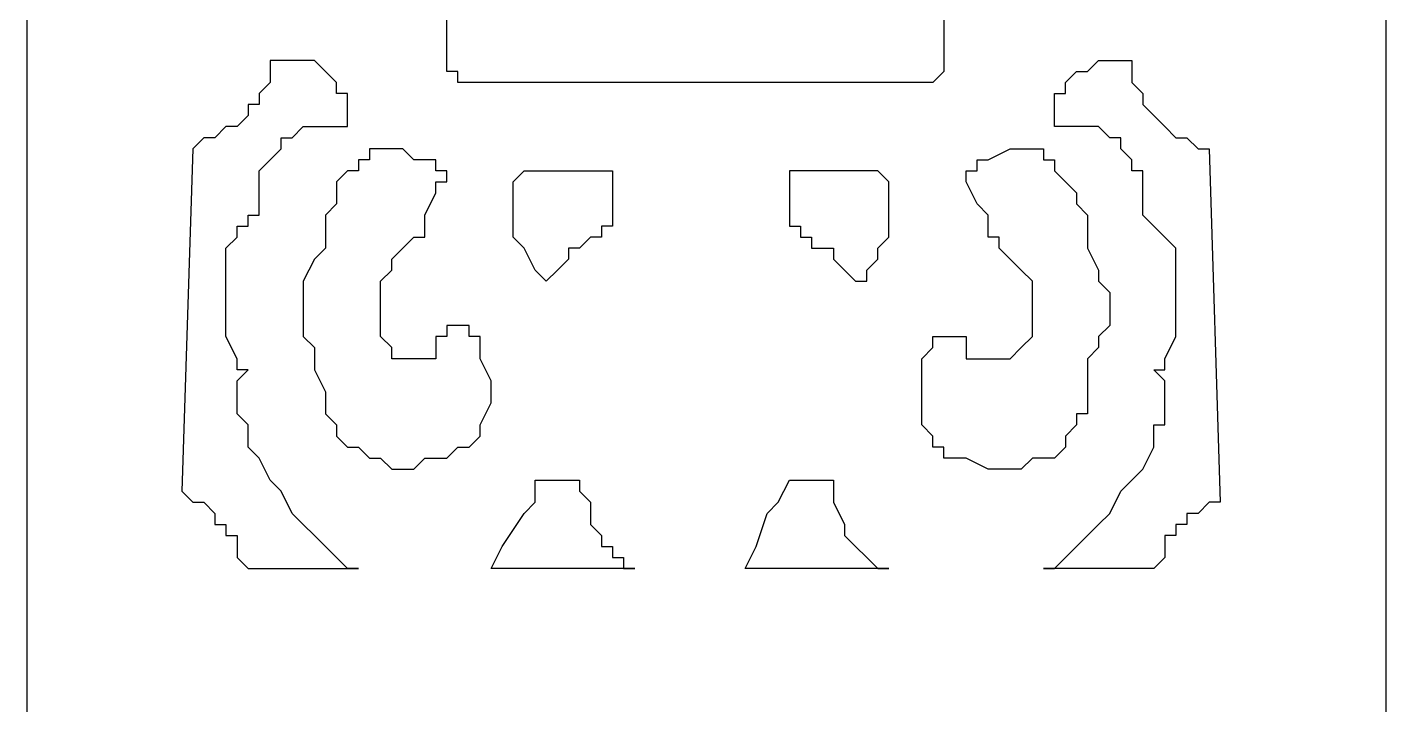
# Model space of a CAD drawing. Extents: x -66030 to 95157, y -13132 to 45879.
# Drawn here: x 15720 to 16200.4, y 33660.5 to 33900 of the extents above; entities that cross this region are included whole.
import ezdxf

# ---------------------------------------------------------------- set-up
doc = ezdxf.new("R2010")
doc.units = 0
doc.header["$LTSCALE"] = 100
doc.header["$MEASUREMENT"] = 0
doc.layers.add('3', color=11, linetype='CONTINUOUS')

msp = doc.modelspace()

# ---------------------------------------------------------------- linework, layer by layer
at = {"layer": '3'}
for points in [[(15719.99, 34591.39), (16200.43, 34591.39), (16200.43, 32345.46), (15719.99, 32345.46), (15719.99, 34591.39)], [(15719.99, 34591.39), (16200.43, 34591.39), (16200.43, 32345.46), (15719.99, 32345.46), (15719.99, 34591.39)], [(15872.33, 33907.84), (16040.28, 33903.94), (16040.28, 33903.94), (16044.19, 33903.94), (16044.19, 33903.94), (16044.19, 33900.03), (16044.19, 33888.31), (16044.19, 33884.41), (16044.19, 33884.41), (16040.28, 33880.5), (16040.28, 33880.5), (15872.33, 33880.5), (15872.33, 33884.41), (15868.42, 33884.41), (15868.42, 33884.41), (15868.42, 33888.31), (15868.42, 33900.03), (15868.42, 33903.94), (15868.42, 33903.94), (15872.33, 33903.94), (15872.33, 33907.84)], [(15872.33, 33907.84), (16040.28, 33903.94), (16040.28, 33903.94), (16044.19, 33903.94), (16044.19, 33903.94), (16044.19, 33900.03), (16044.19, 33888.31), (16044.19, 33884.41), (16044.19, 33884.41), (16040.28, 33880.5), (16040.28, 33880.5), (15872.33, 33880.5), (15872.33, 33884.41), (15868.42, 33884.41), (15868.42, 33884.41), (15868.42, 33888.31), (15868.42, 33900.03), (15868.42, 33903.94), (15868.42, 33903.94), (15872.33, 33903.94), (15872.33, 33907.84)], [(15805.93, 33888.31), (15805.93, 33888.31), (15805.93, 33884.41), (15805.93, 33880.5), (15802.02, 33876.6), (15802.02, 33872.69), (15798.11, 33872.69), (15798.11, 33868.78), (15794.21, 33864.88), (15790.3, 33864.88), (15786.4, 33860.97), (15782.49, 33860.97), (15778.58, 33857.07), (15774.68, 33735.98), (15778.58, 33732.08), (15782.49, 33732.08), (15786.4, 33728.17), (15786.4, 33724.26), (15790.3, 33724.26), (15790.3, 33720.36), (15794.21, 33720.36), (15794.21, 33716.45), (15794.21, 33712.55), (15794.21, 33712.55), (15798.11, 33708.64), (15837.17, 33708.64), (15833.27, 33708.64), (15829.36, 33712.55), (15825.46, 33716.45), (15821.55, 33720.36), (15817.64, 33724.26), (15813.74, 33728.17), (15809.83, 33735.98), (15805.93, 33739.89), (15802.02, 33747.7), (15798.11, 33751.61), (15798.11, 33759.42), (15794.21, 33763.32), (15794.21, 33763.32), (15794.21, 33767.23), (15794.21, 33771.14), (15794.21, 33775.04), (15798.11, 33778.95), (15794.21, 33778.95), (15794.21, 33782.85), (15790.3, 33790.67), (15790.3, 33794.57), (15790.3, 33798.48), (15790.3, 33802.38), (15790.3, 33806.29), (15790.3, 33810.2), (15790.3, 33818.01), (15790.3, 33821.91), (15794.21, 33825.82), (15794.21, 33829.73), (15798.11, 33829.73), (15798.11, 33833.63), (15802.02, 33833.63), (15802.02, 33833.63), (15802.02, 33841.44), (15802.02, 33845.35), (15802.02, 33849.26), (15805.93, 33853.16), (15805.93, 33853.16), (15809.83, 33857.07), (15809.83, 33860.97), (15813.74, 33860.97), (15817.64, 33864.88), (15821.55, 33864.88), (15825.46, 33864.88), (15833.27, 33864.88), (15833.27, 33868.78), (15833.27, 33872.69), (15833.27, 33872.69), (15833.27, 33876.6), (15829.36, 33876.6), (15829.36, 33880.5), (15829.36, 33880.5), (15825.46, 33884.41), (15825.46, 33884.41), (15821.55, 33888.31), (15817.64, 33888.31), (15813.74, 33888.31), (15813.74, 33888.31), (15809.83, 33888.31), (15805.93, 33888.31)], [(15805.93, 33888.31), (15805.93, 33888.31), (15805.93, 33884.41), (15805.93, 33880.5), (15802.02, 33876.6), (15802.02, 33872.69), (15798.11, 33872.69), (15798.11, 33868.78), (15794.21, 33864.88), (15790.3, 33864.88), (15786.4, 33860.97), (15782.49, 33860.97), (15778.58, 33857.07), (15774.68, 33735.98), (15778.58, 33732.08), (15782.49, 33732.08), (15786.4, 33728.17), (15786.4, 33724.26), (15790.3, 33724.26), (15790.3, 33720.36), (15794.21, 33720.36), (15794.21, 33716.45), (15794.21, 33712.55), (15794.21, 33712.55), (15798.11, 33708.64), (15837.17, 33708.64), (15833.27, 33708.64), (15829.36, 33712.55), (15825.46, 33716.45), (15821.55, 33720.36), (15817.64, 33724.26), (15813.74, 33728.17), (15809.83, 33735.98), (15805.93, 33739.89), (15802.02, 33747.7), (15798.11, 33751.61), (15798.11, 33759.42), (15794.21, 33763.32), (15794.21, 33763.32), (15794.21, 33767.23), (15794.21, 33771.14), (15794.21, 33775.04), (15798.11, 33778.95), (15794.21, 33778.95), (15794.21, 33782.85), (15790.3, 33790.67), (15790.3, 33794.57), (15790.3, 33798.48), (15790.3, 33802.38), (15790.3, 33806.29), (15790.3, 33810.2), (15790.3, 33818.01), (15790.3, 33821.91), (15794.21, 33825.82), (15794.21, 33829.73), (15798.11, 33829.73), (15798.11, 33833.63), (15802.02, 33833.63), (15802.02, 33833.63), (15802.02, 33841.44), (15802.02, 33845.35), (15802.02, 33849.26), (15805.93, 33853.16), (15805.93, 33853.16), (15809.83, 33857.07), (15809.83, 33860.97), (15813.74, 33860.97), (15817.64, 33864.88), (15821.55, 33864.88), (15825.46, 33864.88), (15833.27, 33864.88), (15833.27, 33868.78), (15833.27, 33872.69), (15833.27, 33872.69), (15833.27, 33876.6), (15829.36, 33876.6), (15829.36, 33880.5), (15829.36, 33880.5), (15825.46, 33884.41), (15825.46, 33884.41), (15821.55, 33888.31), (15817.64, 33888.31), (15813.74, 33888.31), (15813.74, 33888.31), (15809.83, 33888.31), (15805.93, 33888.31)], [(16110.59, 33888.31), (16110.59, 33888.31), (16110.59, 33884.41), (16110.59, 33880.5), (16114.5, 33876.6), (16114.5, 33872.69), (16118.4, 33868.78), (16118.4, 33868.78), (16122.31, 33864.88), (16126.22, 33860.97), (16130.12, 33860.97), (16134.03, 33857.07), (16137.93, 33857.07), (16141.84, 33732.08), (16137.93, 33732.08), (16134.03, 33728.17), (16130.12, 33728.17), (16130.12, 33724.26), (16126.22, 33724.26), (16126.22, 33720.36), (16122.31, 33720.36), (16122.31, 33716.45), (16122.31, 33712.55), (16118.4, 33708.64), (16118.4, 33708.64), (16079.34, 33708.64), (16083.25, 33708.64), (16087.16, 33712.55), (16091.06, 33716.45), (16094.97, 33720.36), (16098.87, 33724.26), (16102.78, 33728.17), (16106.69, 33735.98), (16110.59, 33739.89), (16114.5, 33743.79), (16118.4, 33751.61), (16118.4, 33759.42), (16122.31, 33759.42), (16122.31, 33763.32), (16122.31, 33767.23), (16122.31, 33771.14), (16122.31, 33775.04), (16118.4, 33778.95), (16122.31, 33778.95), (16122.31, 33782.85), (16126.22, 33790.67), (16126.22, 33794.57), (16126.22, 33798.48), (16126.22, 33802.38), (16126.22, 33806.29), (16126.22, 33810.2), (16126.22, 33814.1), (16126.22, 33821.91), (16122.31, 33825.82), (16118.4, 33829.73), (16118.4, 33829.73), (16114.5, 33833.63), (16114.5, 33833.63), (16114.5, 33837.54), (16114.5, 33845.35), (16114.5, 33849.26), (16110.59, 33849.26), (16110.59, 33853.16), (16106.69, 33857.07), (16106.69, 33860.97), (16102.78, 33860.97), (16098.87, 33864.88), (16094.97, 33864.88), (16091.06, 33864.88), (16083.25, 33864.88), (16083.25, 33868.78), (16083.25, 33868.78), (16083.25, 33872.69), (16083.25, 33876.6), (16087.16, 33876.6), (16087.16, 33880.5), (16087.16, 33880.5), (16091.06, 33884.41), (16091.06, 33884.41), (16094.97, 33884.41), (16098.87, 33888.31), (16102.78, 33888.31), (16102.78, 33888.31), (16106.69, 33888.31), (16110.59, 33888.31)], [(16110.59, 33888.31), (16110.59, 33888.31), (16110.59, 33884.41), (16110.59, 33880.5), (16114.5, 33876.6), (16114.5, 33872.69), (16118.4, 33868.78), (16118.4, 33868.78), (16122.31, 33864.88), (16126.22, 33860.97), (16130.12, 33860.97), (16134.03, 33857.07), (16137.93, 33857.07), (16141.84, 33732.08), (16137.93, 33732.08), (16134.03, 33728.17), (16130.12, 33728.17), (16130.12, 33724.26), (16126.22, 33724.26), (16126.22, 33720.36), (16122.31, 33720.36), (16122.31, 33716.45), (16122.31, 33712.55), (16118.4, 33708.64), (16118.4, 33708.64), (16079.34, 33708.64), (16083.25, 33708.64), (16087.16, 33712.55), (16091.06, 33716.45), (16094.97, 33720.36), (16098.87, 33724.26), (16102.78, 33728.17), (16106.69, 33735.98), (16110.59, 33739.89), (16114.5, 33743.79), (16118.4, 33751.61), (16118.4, 33759.42), (16122.31, 33759.42), (16122.31, 33763.32), (16122.31, 33767.23), (16122.31, 33771.14), (16122.31, 33775.04), (16118.4, 33778.95), (16122.31, 33778.95), (16122.31, 33782.85), (16126.22, 33790.67), (16126.22, 33794.57), (16126.22, 33798.48), (16126.22, 33802.38), (16126.22, 33806.29), (16126.22, 33810.2), (16126.22, 33814.1), (16126.22, 33821.91), (16122.31, 33825.82), (16118.4, 33829.73), (16118.4, 33829.73), (16114.5, 33833.63), (16114.5, 33833.63), (16114.5, 33837.54), (16114.5, 33845.35), (16114.5, 33849.26), (16110.59, 33849.26), (16110.59, 33853.16), (16106.69, 33857.07), (16106.69, 33860.97), (16102.78, 33860.97), (16098.87, 33864.88), (16094.97, 33864.88), (16091.06, 33864.88), (16083.25, 33864.88), (16083.25, 33868.78), (16083.25, 33868.78), (16083.25, 33872.69), (16083.25, 33876.6), (16087.16, 33876.6), (16087.16, 33880.5), (16087.16, 33880.5), (16091.06, 33884.41), (16091.06, 33884.41), (16094.97, 33884.41), (16098.87, 33888.31), (16102.78, 33888.31), (16102.78, 33888.31), (16106.69, 33888.31), (16110.59, 33888.31)], [(15841.08, 33853.16), (15837.17, 33853.16), (15837.17, 33849.26), (15833.27, 33849.26), (15829.36, 33845.35), (15829.36, 33837.54), (15825.46, 33833.63), (15825.46, 33833.63), (15825.46, 33829.73), (15825.46, 33825.82), (15825.46, 33825.82), (15825.46, 33821.91), (15821.55, 33818.01), (15817.64, 33810.2), (15817.64, 33810.2), (15817.64, 33806.29), (15817.64, 33802.38), (15817.64, 33798.48), (15817.64, 33794.57), (15817.64, 33790.67), (15821.55, 33786.76), (15821.55, 33786.76), (15821.55, 33778.95), (15825.46, 33771.14), (15825.46, 33767.23), (15825.46, 33763.32), (15829.36, 33759.42), (15829.36, 33755.51), (15833.27, 33751.61), (15837.17, 33751.61), (15841.08, 33747.7), (15844.99, 33747.7), (15848.89, 33743.79), (15852.8, 33743.79), (15856.7, 33743.79), (15860.61, 33747.7), (15864.52, 33747.7), (15868.42, 33747.7), (15872.33, 33751.61), (15876.23, 33751.61), (15876.23, 33751.61), (15880.14, 33755.51), (15880.14, 33755.51), (15880.14, 33759.42), (15884.05, 33767.23), (15884.05, 33771.14), (15884.05, 33775.04), (15880.14, 33782.85), (15880.14, 33786.76), (15880.14, 33786.76), (15880.14, 33790.67), (15876.23, 33790.67), (15876.23, 33790.67), (15876.23, 33794.57), (15872.33, 33794.57), (15872.33, 33794.57), (15868.42, 33794.57), (15868.42, 33790.67), (15868.42, 33790.67), (15868.42, 33790.67), (15864.52, 33790.67), (15864.52, 33786.76), (15864.52, 33782.85), (15864.52, 33782.85), (15864.52, 33782.85), (15860.61, 33782.85), (15856.7, 33782.85), (15852.8, 33782.85), (15852.8, 33782.85), (15848.89, 33782.85), (15848.89, 33786.76), (15848.89, 33786.76), (15844.99, 33790.67), (15844.99, 33790.67), (15844.99, 33794.57), (15844.99, 33794.57), (15844.99, 33798.48), (15844.99, 33802.38), (15844.99, 33806.29), (15844.99, 33810.2), (15848.89, 33814.1), (15848.89, 33818.01), (15852.8, 33821.91), (15852.8, 33821.91), (15856.7, 33825.82), (15860.61, 33825.82), (15860.61, 33833.63), (15864.52, 33841.44), (15864.52, 33845.35), (15868.42, 33845.35), (15868.42, 33849.26), (15864.52, 33849.26), (15864.52, 33849.26), (15864.52, 33853.16), (15860.61, 33853.16), (15856.7, 33853.16), (15852.8, 33857.07), (15852.8, 33857.07), (15848.89, 33857.07), (15844.99, 33857.07), (15844.99, 33857.07), (15841.08, 33857.07), (15841.08, 33853.16)], [(15841.08, 33853.16), (15837.17, 33853.16), (15837.17, 33849.26), (15833.27, 33849.26), (15829.36, 33845.35), (15829.36, 33837.54), (15825.46, 33833.63), (15825.46, 33833.63), (15825.46, 33829.73), (15825.46, 33825.82), (15825.46, 33825.82), (15825.46, 33821.91), (15821.55, 33818.01), (15817.64, 33810.2), (15817.64, 33810.2), (15817.64, 33806.29), (15817.64, 33802.38), (15817.64, 33798.48), (15817.64, 33794.57), (15817.64, 33790.67), (15821.55, 33786.76), (15821.55, 33786.76), (15821.55, 33778.95), (15825.46, 33771.14), (15825.46, 33767.23), (15825.46, 33763.32), (15829.36, 33759.42), (15829.36, 33755.51), (15833.27, 33751.61), (15837.17, 33751.61), (15841.08, 33747.7), (15844.99, 33747.7), (15848.89, 33743.79), (15852.8, 33743.79), (15856.7, 33743.79), (15860.61, 33747.7), (15864.52, 33747.7), (15868.42, 33747.7), (15872.33, 33751.61), (15876.23, 33751.61), (15876.23, 33751.61), (15880.14, 33755.51), (15880.14, 33755.51), (15880.14, 33759.42), (15884.05, 33767.23), (15884.05, 33771.14), (15884.05, 33775.04), (15880.14, 33782.85), (15880.14, 33786.76), (15880.14, 33786.76), (15880.14, 33790.67), (15876.23, 33790.67), (15876.23, 33790.67), (15876.23, 33794.57), (15872.33, 33794.57), (15872.33, 33794.57), (15868.42, 33794.57), (15868.42, 33790.67), (15868.42, 33790.67), (15868.42, 33790.67), (15864.52, 33790.67), (15864.52, 33786.76), (15864.52, 33782.85), (15864.52, 33782.85), (15864.52, 33782.85), (15860.61, 33782.85), (15856.7, 33782.85), (15852.8, 33782.85), (15852.8, 33782.85), (15848.89, 33782.85), (15848.89, 33786.76), (15848.89, 33786.76), (15844.99, 33790.67), (15844.99, 33790.67), (15844.99, 33794.57), (15844.99, 33794.57), (15844.99, 33798.48), (15844.99, 33802.38), (15844.99, 33806.29), (15844.99, 33810.2), (15848.89, 33814.1), (15848.89, 33818.01), (15852.8, 33821.91), (15852.8, 33821.91), (15856.7, 33825.82), (15860.61, 33825.82), (15860.61, 33833.63), (15864.52, 33841.44), (15864.52, 33845.35), (15868.42, 33845.35), (15868.42, 33849.26), (15864.52, 33849.26), (15864.52, 33849.26), (15864.52, 33853.16), (15860.61, 33853.16), (15856.7, 33853.16), (15852.8, 33857.07), (15852.8, 33857.07), (15848.89, 33857.07), (15844.99, 33857.07), (15844.99, 33857.07), (15841.08, 33857.07), (15841.08, 33853.16)], [(16079.34, 33853.16), (16083.25, 33853.16), (16083.25, 33849.26), (16087.16, 33845.35), (16091.06, 33841.44), (16091.06, 33837.54), (16094.97, 33833.63), (16094.97, 33829.73), (16094.97, 33829.73), (16094.97, 33825.82), (16094.97, 33825.82), (16094.97, 33821.91), (16098.87, 33814.1), (16098.87, 33810.2), (16102.78, 33806.29), (16102.78, 33806.29), (16102.78, 33802.38), (16102.78, 33798.48), (16102.78, 33794.57), (16098.87, 33790.67), (16098.87, 33786.76), (16094.97, 33782.85), (16094.97, 33778.95), (16094.97, 33771.14), (16094.97, 33763.32), (16091.06, 33763.32), (16091.06, 33759.42), (16087.16, 33755.51), (16087.16, 33751.61), (16083.25, 33747.7), (16079.34, 33747.7), (16075.44, 33747.7), (16071.53, 33743.79), (16067.63, 33743.79), (16063.72, 33743.79), (16059.81, 33743.79), (16052, 33747.7), (16048.1, 33747.7), (16044.19, 33747.7), (16044.19, 33751.61), (16040.28, 33751.61), (16040.28, 33755.51), (16040.28, 33755.51), (16036.38, 33759.42), (16036.38, 33763.32), (16036.38, 33771.14), (16036.38, 33775.04), (16036.38, 33782.85), (16036.38, 33782.85), (16040.28, 33786.76), (16040.28, 33790.67), (16040.28, 33790.67), (16044.19, 33790.67), (16044.19, 33790.67), (16048.1, 33790.67), (16048.1, 33790.67), (16048.1, 33790.67), (16052, 33790.67), (16052, 33790.67), (16052, 33790.67), (16052, 33786.76), (16052, 33782.85), (16055.91, 33782.85), (16055.91, 33782.85), (16055.91, 33782.85), (16059.81, 33782.85), (16059.81, 33782.85), (16063.72, 33782.85), (16067.63, 33782.85), (16067.63, 33782.85), (16071.53, 33786.76), (16071.53, 33786.76), (16071.53, 33786.76), (16075.44, 33790.67), (16075.44, 33790.67), (16075.44, 33794.57), (16075.44, 33798.48), (16075.44, 33802.38), (16075.44, 33806.29), (16075.44, 33810.2), (16071.53, 33814.1), (16067.63, 33818.01), (16067.63, 33818.01), (16063.72, 33821.91), (16063.72, 33825.82), (16059.81, 33825.82), (16059.81, 33833.63), (16055.91, 33837.54), (16052, 33845.35), (16052, 33845.35), (16052, 33845.35), (16052, 33849.26), (16055.91, 33849.26), (16055.91, 33849.26), (16055.91, 33853.16), (16059.81, 33853.16), (16067.63, 33857.07), (16067.63, 33857.07), (16071.53, 33857.07), (16071.53, 33857.07), (16075.44, 33857.07), (16079.34, 33857.07), (16079.34, 33853.16)], [(16079.34, 33853.16), (16083.25, 33853.16), (16083.25, 33849.26), (16087.16, 33845.35), (16091.06, 33841.44), (16091.06, 33837.54), (16094.97, 33833.63), (16094.97, 33829.73), (16094.97, 33829.73), (16094.97, 33825.82), (16094.97, 33825.82), (16094.97, 33821.91), (16098.87, 33814.1), (16098.87, 33810.2), (16102.78, 33806.29), (16102.78, 33806.29), (16102.78, 33802.38), (16102.78, 33798.48), (16102.78, 33794.57), (16098.87, 33790.67), (16098.87, 33786.76), (16094.97, 33782.85), (16094.97, 33778.95), (16094.97, 33771.14), (16094.97, 33763.32), (16091.06, 33763.32), (16091.06, 33759.42), (16087.16, 33755.51), (16087.16, 33751.61), (16083.25, 33747.7), (16079.34, 33747.7), (16075.44, 33747.7), (16071.53, 33743.79), (16067.63, 33743.79), (16063.72, 33743.79), (16059.81, 33743.79), (16052, 33747.7), (16048.1, 33747.7), (16044.19, 33747.7), (16044.19, 33751.61), (16040.28, 33751.61), (16040.28, 33755.51), (16040.28, 33755.51), (16036.38, 33759.42), (16036.38, 33763.32), (16036.38, 33771.14), (16036.38, 33775.04), (16036.38, 33782.85), (16036.38, 33782.85), (16040.28, 33786.76), (16040.28, 33790.67), (16040.28, 33790.67), (16044.19, 33790.67), (16044.19, 33790.67), (16048.1, 33790.67), (16048.1, 33790.67), (16048.1, 33790.67), (16052, 33790.67), (16052, 33790.67), (16052, 33790.67), (16052, 33786.76), (16052, 33782.85), (16055.91, 33782.85), (16055.91, 33782.85), (16055.91, 33782.85), (16059.81, 33782.85), (16059.81, 33782.85), (16063.72, 33782.85), (16067.63, 33782.85), (16067.63, 33782.85), (16071.53, 33786.76), (16071.53, 33786.76), (16071.53, 33786.76), (16075.44, 33790.67), (16075.44, 33790.67), (16075.44, 33794.57), (16075.44, 33798.48), (16075.44, 33802.38), (16075.44, 33806.29), (16075.44, 33810.2), (16071.53, 33814.1), (16067.63, 33818.01), (16067.63, 33818.01), (16063.72, 33821.91), (16063.72, 33825.82), (16059.81, 33825.82), (16059.81, 33833.63), (16055.91, 33837.54), (16052, 33845.35), (16052, 33845.35), (16052, 33845.35), (16052, 33849.26), (16055.91, 33849.26), (16055.91, 33849.26), (16055.91, 33853.16), (16059.81, 33853.16), (16067.63, 33857.07), (16067.63, 33857.07), (16071.53, 33857.07), (16071.53, 33857.07), (16075.44, 33857.07), (16079.34, 33857.07), (16079.34, 33853.16)], [(15903.57, 33810.2), (15903.57, 33810.2), (15903.57, 33810.2), (15903.57, 33810.2), (15899.67, 33814.1), (15899.67, 33814.1), (15899.67, 33814.1), (15895.76, 33821.91), (15895.76, 33821.91), (15891.86, 33825.82), (15891.86, 33829.73), (15891.86, 33833.63), (15891.86, 33837.54), (15891.86, 33841.44), (15891.86, 33845.35), (15895.76, 33849.26), (15927.01, 33849.26), (15927.01, 33845.35), (15927.01, 33841.44), (15927.01, 33837.54), (15927.01, 33833.63), (15927.01, 33829.73), (15923.1, 33829.73), (15923.1, 33825.82), (15923.1, 33825.82), (15919.2, 33825.82), (15919.2, 33825.82), (15915.29, 33821.91), (15915.29, 33821.91), (15911.39, 33821.91), (15911.39, 33818.01), (15907.48, 33814.1), (15903.57, 33810.2)], [(15903.57, 33810.2), (15903.57, 33810.2), (15903.57, 33810.2), (15903.57, 33810.2), (15899.67, 33814.1), (15899.67, 33814.1), (15899.67, 33814.1), (15895.76, 33821.91), (15895.76, 33821.91), (15891.86, 33825.82), (15891.86, 33829.73), (15891.86, 33833.63), (15891.86, 33837.54), (15891.86, 33841.44), (15891.86, 33845.35), (15895.76, 33849.26), (15927.01, 33849.26), (15927.01, 33845.35), (15927.01, 33841.44), (15927.01, 33837.54), (15927.01, 33833.63), (15927.01, 33829.73), (15923.1, 33829.73), (15923.1, 33825.82), (15923.1, 33825.82), (15919.2, 33825.82), (15919.2, 33825.82), (15915.29, 33821.91), (15915.29, 33821.91), (15911.39, 33821.91), (15911.39, 33818.01), (15907.48, 33814.1), (15903.57, 33810.2)], [(16012.94, 33810.2), (16012.94, 33810.2), (16012.94, 33810.2), (16012.94, 33810.2), (16016.85, 33810.2), (16016.85, 33814.1), (16016.85, 33814.1), (16020.75, 33818.01), (16020.75, 33821.91), (16024.66, 33825.82), (16024.66, 33829.73), (16024.66, 33833.63), (16024.66, 33837.54), (16024.66, 33841.44), (16024.66, 33845.35), (16020.75, 33849.26), (15989.51, 33849.26), (15989.51, 33845.35), (15989.51, 33841.44), (15989.51, 33837.54), (15989.51, 33833.63), (15989.51, 33829.73), (15993.41, 33829.73), (15993.41, 33825.82), (15993.41, 33825.82), (15993.41, 33825.82), (15997.32, 33825.82), (15997.32, 33821.91), (16001.22, 33821.91), (16005.13, 33821.91), (16005.13, 33818.01), (16009.04, 33814.1), (16012.94, 33810.2)], [(16012.94, 33810.2), (16012.94, 33810.2), (16012.94, 33810.2), (16012.94, 33810.2), (16016.85, 33810.2), (16016.85, 33814.1), (16016.85, 33814.1), (16020.75, 33818.01), (16020.75, 33821.91), (16024.66, 33825.82), (16024.66, 33829.73), (16024.66, 33833.63), (16024.66, 33837.54), (16024.66, 33841.44), (16024.66, 33845.35), (16020.75, 33849.26), (15989.51, 33849.26), (15989.51, 33845.35), (15989.51, 33841.44), (15989.51, 33837.54), (15989.51, 33833.63), (15989.51, 33829.73), (15993.41, 33829.73), (15993.41, 33825.82), (15993.41, 33825.82), (15993.41, 33825.82), (15997.32, 33825.82), (15997.32, 33821.91), (16001.22, 33821.91), (16005.13, 33821.91), (16005.13, 33818.01), (16009.04, 33814.1), (16012.94, 33810.2)], [(15884.05, 33708.64), (15884.05, 33708.64), (15884.05, 33708.64), (15884.05, 33708.64), (15887.95, 33716.45), (15895.76, 33728.17), (15899.67, 33732.08), (15899.67, 33739.89), (15915.29, 33739.89), (15915.29, 33735.98), (15919.2, 33732.08), (15919.2, 33724.26), (15923.1, 33720.36), (15923.1, 33716.45), (15927.01, 33716.45), (15927.01, 33712.55), (15930.92, 33712.55), (15930.92, 33708.64), (15934.82, 33708.64), (15884.05, 33708.64)], [(15884.05, 33708.64), (15884.05, 33708.64), (15884.05, 33708.64), (15884.05, 33708.64), (15887.95, 33716.45), (15895.76, 33728.17), (15899.67, 33732.08), (15899.67, 33739.89), (15915.29, 33739.89), (15915.29, 33735.98), (15919.2, 33732.08), (15919.2, 33724.26), (15923.1, 33720.36), (15923.1, 33716.45), (15927.01, 33716.45), (15927.01, 33712.55), (15930.92, 33712.55), (15930.92, 33708.64), (15934.82, 33708.64), (15884.05, 33708.64)], [(15973.88, 33708.64), (15973.88, 33708.64), (15973.88, 33708.64), (15973.88, 33708.64), (15977.79, 33716.45), (15981.69, 33728.17), (15985.6, 33732.08), (15989.51, 33739.89), (16005.13, 33739.89), (16005.13, 33735.98), (16005.13, 33732.08), (16009.04, 33724.26), (16009.04, 33720.36), (16012.94, 33716.45), (16012.94, 33716.45), (16016.85, 33712.55), (16016.85, 33712.55), (16020.75, 33708.64), (16024.66, 33708.64), (15973.88, 33708.64)], [(15973.88, 33708.64), (15973.88, 33708.64), (15973.88, 33708.64), (15973.88, 33708.64), (15977.79, 33716.45), (15981.69, 33728.17), (15985.6, 33732.08), (15989.51, 33739.89), (16005.13, 33739.89), (16005.13, 33735.98), (16005.13, 33732.08), (16009.04, 33724.26), (16009.04, 33720.36), (16012.94, 33716.45), (16012.94, 33716.45), (16016.85, 33712.55), (16016.85, 33712.55), (16020.75, 33708.64), (16024.66, 33708.64), (15973.88, 33708.64)]]:
    msp.add_lwpolyline(points, close=True, dxfattribs=at)

doc.saveas('drawing.dxf')
